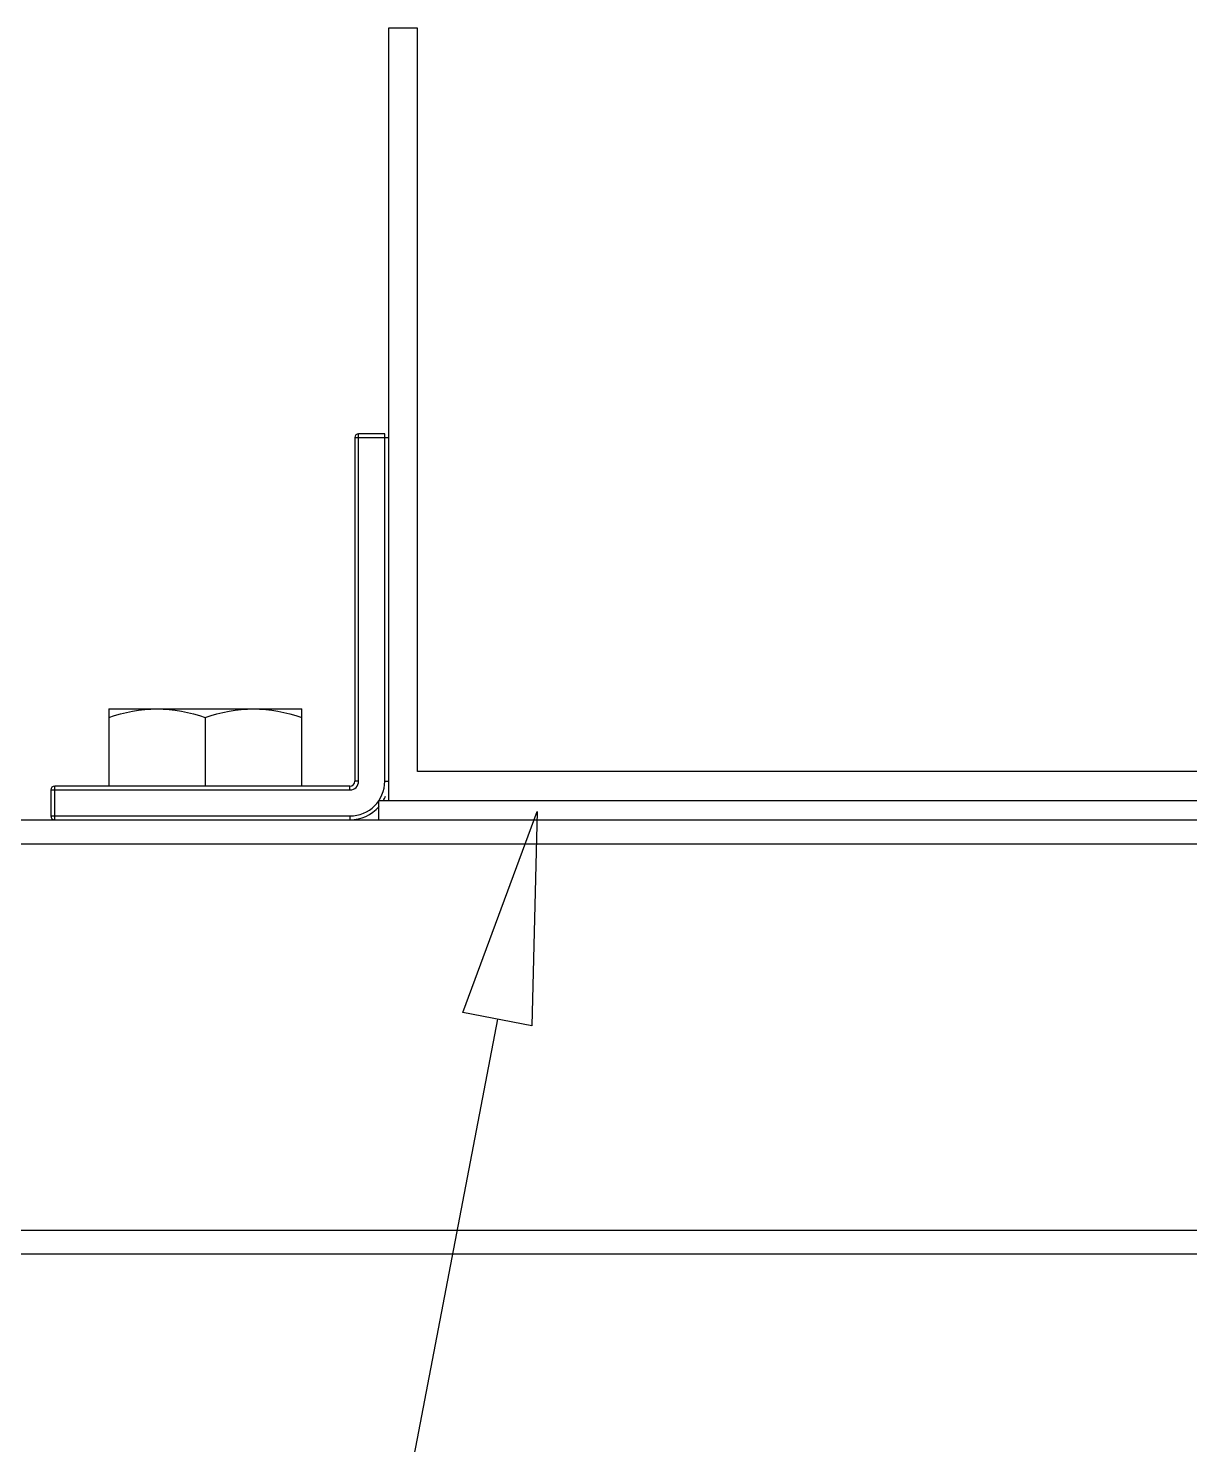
# Model space of a CAD drawing. Extents: x 69728788 to 150676229, y 20327566 to 43663798.
# Drawn here: x 75456347 to 75456895, y 20753926 to 20754594 of the extents above; entities that cross this region are included whole.
import ezdxf

# ---------------------------------------------------------------- set-up
doc = ezdxf.new("R2010")
doc.units = 0
doc.header["$LTSCALE"] = 1000
doc.header["$MEASUREMENT"] = 0
doc.layers.get('0').update_dxf_attribs({"linetype": 'CONTINUOUS'})
doc.layers.add('02___PRT_ALL_AXES', color=7, linetype='CONTINUOUS')

msp = doc.modelspace()

# ---------------------------------------------------------------- linework, layer by layer
at = {"color": 7, "linetype": 'Continuous'}
for p, q in [((75456517.25, 20754593.85), (75456517.25, 20754229.58)), ((75456530.91, 20754593.85), (75456517.25, 20754593.85)), ((75456530.91, 20754243.24), (75456530.91, 20754593.85)), ((75456501.32, 20754400.79), (75456501.32, 20754238.69)), ((75456501.32, 20754400.79), (75456517.25, 20754400.79)), ((75456503.14, 20754238.69), (75456503.14, 20754402.61)), ((75456515.43, 20754402.61), (75456503.14, 20754402.61)), ((75456515.43, 20754238.69), (75456515.43, 20754402.61)), ((75457869.59, 20754243.24), (75456530.91, 20754243.24)), ((75456357.89, 20754234.59), (75456357.89, 20754222.3)), ((75456357.89, 20754234.59), (75456499.04, 20754234.59)), ((75456359.71, 20754220.48), (75456359.71, 20754236.41)), ((75456499.04, 20754236.41), (75456359.71, 20754236.41)), ((75456499.04, 20754234.59), (75456499.04, 20754236.41)), ((75456503.14, 20754238.69), (75456501.32, 20754238.69)), ((75456515.43, 20754238.69), (75456517.25, 20754238.69)), ((75456512.7, 20754220.48), (75456512.7, 20754229.58)), ((75456512.7, 20754229.58), (75457887.8, 20754229.58)), ((75455834.26, 20754220.48), (75458566.24, 20754220.48)), ((75456357.89, 20754222.3), (75456499.04, 20754222.3)), ((75456499.04, 20754222.3), (75456499.04, 20754220.48)), ((75455834.26, 20754209.09), (75458566.24, 20754209.09)), ((75455834.26, 20754026.96), (75458566.24, 20754026.96)), ((75458566.24, 20754015.58), (75455834.26, 20754015.58))]:
    msp.add_line(p, q, dxfattribs=at)
at = {"color": 4}
msp.add_lwpolyline([(75456552.28, 20754129.62), (75456587.36, 20754224.41), (75456584.92, 20754123.36)], close=True, dxfattribs=at)
msp.add_lwpolyline([(75456568.6, 20754126.49), (75456426.6, 20753385.45)], dxfattribs=at)
at = {"color": 7, "linetype": 'Continuous'}
for centre, radius, start, end in [((75456503.14, 20754400.79), 1.82, 90, 180), ((75456359.71, 20754234.59), 1.82, 90, 180), ((75456499.04, 20754238.69), 16.39, 270, 0), ((75456499.04, 20754238.69), 4.1, 270, 0), ((75456499.04, 20754238.69), 2.28, 270, 0), ((75456499.04, 20754238.69), 18.21, 270, 318.88017), ((75456499.04, 20754238.69), 18.21, 329.86604, 337.5), ((75456359.71, 20754222.3), 1.82, 180, 270)]:
    msp.add_arc(centre, radius, start, end, dxfattribs=at)
at = {"layer": '02___PRT_ALL_AXES', "color": 7, "linetype": 'Continuous'}
for p, q in [((75456385.21, 20754272.84), (75456385.21, 20754236.41)), ((75456385.21, 20754272.84), (75456476.27, 20754272.84)), ((75456430.74, 20754268.77), (75456430.74, 20754236.41)), ((75456476.27, 20754236.41), (75456476.27, 20754272.84))]:
    msp.add_line(p, q, dxfattribs=at)
for points in [[(75456385.21, 20754268.77), (75456392.52, 20754271.21), (75456400.27, 20754272.84), (75456407.97, 20754272.84)], [(75456407.97, 20754272.84), (75456415.68, 20754272.84), (75456423.43, 20754271.21), (75456430.74, 20754268.77)], [(75456430.74, 20754268.77), (75456438.05, 20754271.21), (75456445.8, 20754272.84), (75456453.51, 20754272.84)], [(75456453.51, 20754272.84), (75456461.22, 20754272.84), (75456468.96, 20754271.21), (75456476.27, 20754268.77)]]:
    msp.add_open_spline(points, degree=3, dxfattribs=at)

doc.saveas('drawing.dxf')
